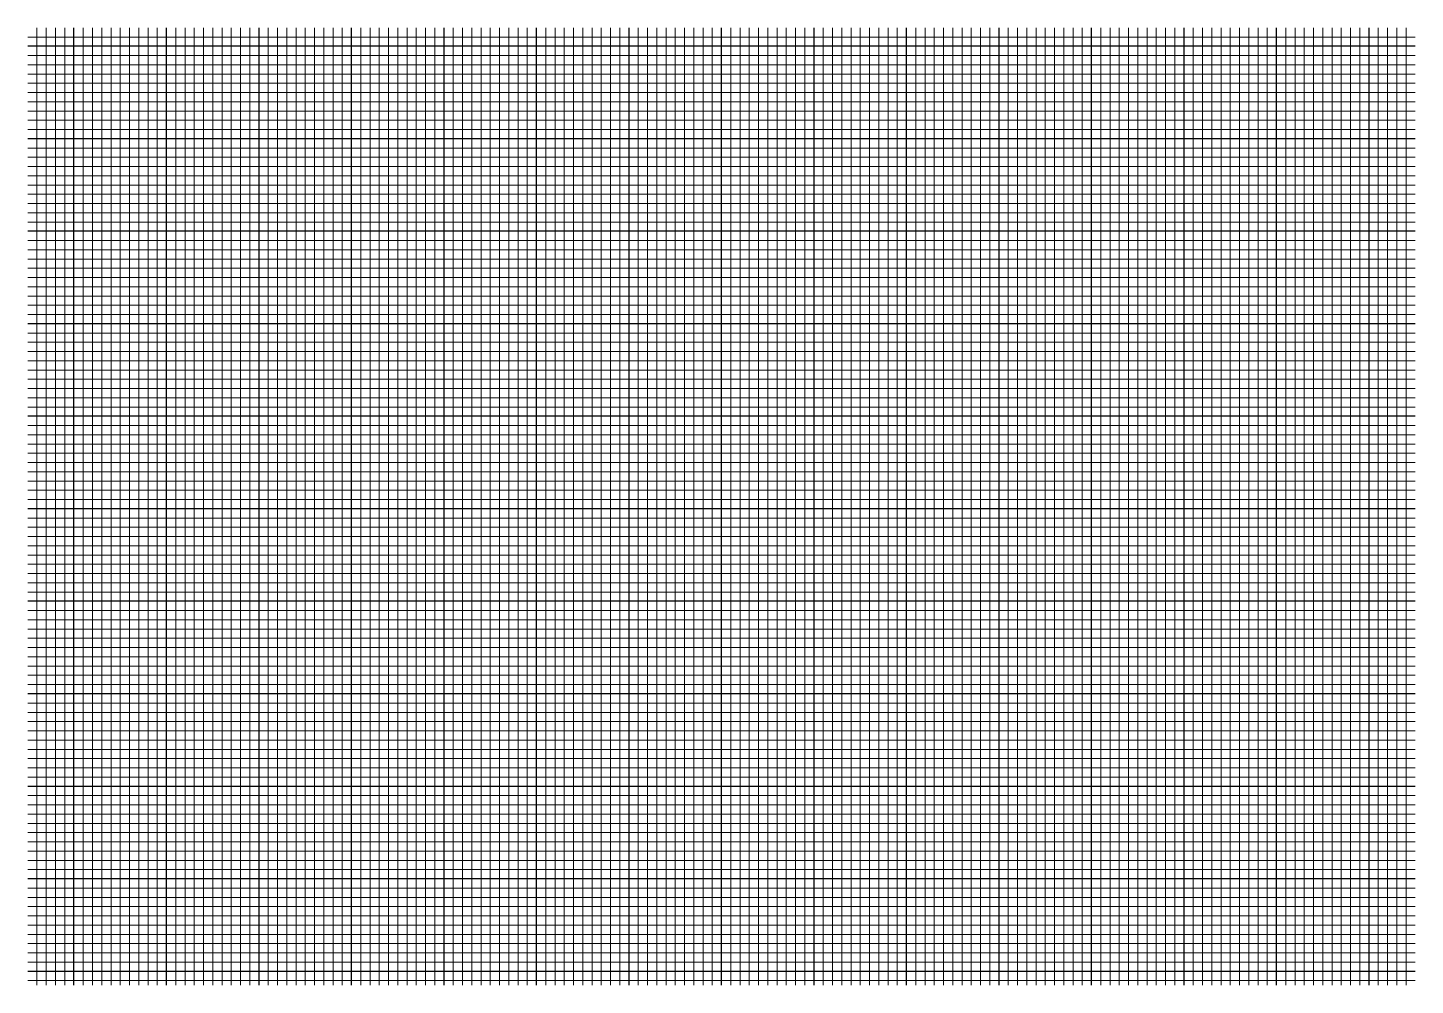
# Model space of a CAD drawing. Header units: feet. Extents: x 0.2 to 15.2, y 0 to 10.3.
import ezdxf

# ---------------------------------------------------------------- set-up
doc = ezdxf.new("R2010")
doc.units = ezdxf.units.FT
doc.header["$MEASUREMENT"] = 0
for name, color, linetype, lineweight in [('3.Grid.Fine.h', 31, 'Continuous', 9), ('3.Grid.Fine.v', 31, 'Continuous', 9), ('3.Grid.Wide.h', 11, 'Continuous', 25), ('3.Grid.Wide.v', 11, 'Continuous', 25)]:
    doc.layers.add(name, color=color, linetype=linetype, lineweight=lineweight)

msp = doc.modelspace()

# ---------------------------------------------------------------- linework, layer by layer
at = {"layer": '3.Grid.Fine.h'}
for p, q in [((15.246, 10.25), (0.246, 10.25)), ((15.246, 10.05), (0.246, 10.05)), ((15.246, 9.95), (0.246, 9.95)), ((15.246, 9.85), (0.246, 9.85)), ((15.246, 9.75), (0.246, 9.75)), ((15.246, 9.65), (0.246, 9.65)), ((15.246, 9.55), (0.246, 9.55)), ((15.246, 9.45), (0.246, 9.45)), ((15.246, 9.35), (0.246, 9.35)), ((15.246, 9.25), (0.246, 9.25)), ((15.246, 9.05), (0.246, 9.05)), ((15.246, 8.95), (0.246, 8.95)), ((15.246, 8.85), (0.246, 8.85)), ((15.246, 8.75), (0.246, 8.75)), ((15.246, 8.65), (0.246, 8.65)), ((15.246, 8.55), (0.246, 8.55)), ((15.246, 8.45), (0.246, 8.45)), ((15.246, 8.35), (0.246, 8.35)), ((15.246, 8.25), (0.246, 8.25)), ((15.246, 8.05), (0.246, 8.05)), ((15.246, 7.95), (0.246, 7.95)), ((15.246, 7.85), (0.246, 7.85)), ((15.246, 7.75), (0.246, 7.75)), ((15.246, 7.65), (0.246, 7.65)), ((15.246, 7.55), (0.246, 7.55)), ((15.246, 7.45), (0.246, 7.45)), ((15.246, 7.35), (0.246, 7.35)), ((15.246, 7.25), (0.246, 7.25)), ((15.246, 7.05), (0.246, 7.05)), ((15.246, 6.95), (0.246, 6.95)), ((15.246, 6.85), (0.246, 6.85)), ((15.246, 6.75), (0.246, 6.75)), ((15.246, 6.65), (0.246, 6.65)), ((15.246, 6.55), (0.246, 6.55)), ((15.246, 6.45), (0.246, 6.45)), ((15.246, 6.35), (0.246, 6.35)), ((15.246, 6.25), (0.246, 6.25)), ((15.246, 6.05), (0.246, 6.05)), ((15.246, 5.95), (0.246, 5.95)), ((15.246, 5.85), (0.246, 5.85)), ((15.246, 5.75), (0.246, 5.75)), ((15.246, 5.65), (0.246, 5.65)), ((15.246, 5.55), (0.246, 5.55)), ((15.246, 5.45), (0.246, 5.45)), ((15.246, 5.35), (0.246, 5.35)), ((15.246, 5.25), (0.246, 5.25)), ((15.246, 5.05), (0.246, 5.05)), ((15.246, 4.95), (0.246, 4.95)), ((15.246, 4.85), (0.246, 4.85)), ((15.246, 4.75), (0.246, 4.75)), ((15.246, 4.65), (0.246, 4.65)), ((15.246, 4.55), (0.246, 4.55)), ((15.246, 4.45), (0.246, 4.45)), ((15.246, 4.35), (0.246, 4.35)), ((15.246, 4.25), (0.246, 4.25)), ((15.246, 4.05), (0.246, 4.05)), ((15.246, 3.95), (0.246, 3.95)), ((15.246, 3.85), (0.246, 3.85)), ((15.246, 3.75), (0.246, 3.75)), ((15.246, 3.65), (0.246, 3.65)), ((15.246, 3.55), (0.246, 3.55)), ((15.246, 3.45), (0.246, 3.45)), ((15.246, 3.35), (0.246, 3.35)), ((15.246, 3.25), (0.246, 3.25)), ((15.246, 3.05), (0.246, 3.05)), ((15.246, 2.95), (0.246, 2.95)), ((15.246, 2.85), (0.246, 2.85)), ((15.246, 2.75), (0.246, 2.75)), ((15.246, 2.65), (0.246, 2.65)), ((15.246, 2.55), (0.246, 2.55)), ((15.246, 2.45), (0.246, 2.45)), ((15.246, 2.35), (0.246, 2.35)), ((15.246, 2.25), (0.246, 2.25)), ((15.246, 2.05), (0.246, 2.05)), ((15.246, 1.95), (0.246, 1.95)), ((15.246, 1.85), (0.246, 1.85)), ((15.246, 1.75), (0.246, 1.75)), ((15.246, 1.65), (0.246, 1.65)), ((15.246, 1.55), (0.246, 1.55)), ((15.246, 1.45), (0.246, 1.45)), ((15.246, 1.35), (0.246, 1.35)), ((15.246, 1.25), (0.246, 1.25)), ((15.246, 1.05), (0.246, 1.05)), ((15.246, 0.95), (0.246, 0.95)), ((15.246, 0.85), (0.246, 0.85)), ((15.246, 0.75), (0.246, 0.75)), ((15.246, 0.65), (0.246, 0.65)), ((15.246, 0.55), (0.246, 0.55)), ((15.246, 0.45), (0.246, 0.45)), ((15.246, 0.35), (0.246, 0.35)), ((15.246, 0.25), (0.246, 0.25)), ((15.246, 0.05), (0.246, 0.05))]:
    msp.add_line(p, q, dxfattribs=at)
at = {"layer": '3.Grid.Fine.v'}
for p, q in [((0.346, 0), (0.346, 10.35)), ((0.446, 0), (0.446, 10.35)), ((0.546, 0), (0.546, 10.35)), ((0.646, 0), (0.646, 10.35)), ((0.847, 0), (0.847, 10.35)), ((0.947, 0), (0.947, 10.35)), ((1.047, 0), (1.047, 10.35)), ((1.147, 0), (1.147, 10.35)), ((1.247, 0), (1.247, 10.35)), ((1.347, 0), (1.347, 10.35)), ((1.446, 0), (1.446, 10.35)), ((1.547, 0), (1.547, 10.35)), ((1.647, 0), (1.647, 10.35)), ((1.847, 0), (1.847, 10.35)), ((1.947, 0), (1.947, 10.35)), ((2.047, 0), (2.047, 10.35)), ((2.147, 0), (2.147, 10.35)), ((2.247, 0), (2.247, 10.35)), ((2.347, 0), (2.347, 10.35)), ((2.447, 0), (2.447, 10.35)), ((2.547, 0), (2.547, 10.35)), ((2.647, 0), (2.647, 10.35)), ((2.847, 0), (2.847, 10.35)), ((2.947, 0), (2.947, 10.35)), ((3.047, 0), (3.047, 10.35)), ((3.147, 0), (3.147, 10.35)), ((3.247, 0), (3.247, 10.35)), ((3.347, 0), (3.347, 10.35)), ((3.447, 0), (3.447, 10.35)), ((3.547, 0), (3.547, 10.35)), ((3.647, 0), (3.647, 10.35)), ((3.847, 0), (3.847, 10.35)), ((3.947, 0), (3.947, 10.35)), ((4.047, 0), (4.047, 10.35)), ((4.147, 0), (4.147, 10.35)), ((4.247, 0), (4.247, 10.35)), ((4.347, 0), (4.347, 10.35)), ((4.447, 0), (4.447, 10.35)), ((4.547, 0), (4.547, 10.35)), ((4.647, 0), (4.647, 10.35)), ((4.847, 0), (4.847, 10.35)), ((4.947, 0), (4.947, 10.35)), ((5.047, 0), (5.047, 10.35)), ((5.147, 0), (5.147, 10.35)), ((5.247, 0), (5.247, 10.35)), ((5.347, 0), (5.347, 10.35)), ((5.447, 0), (5.447, 10.35)), ((5.547, 0), (5.547, 10.35)), ((5.647, 0), (5.647, 10.35)), ((5.847, 0), (5.847, 10.35)), ((5.947, 0), (5.947, 10.35)), ((6.047, 0), (6.047, 10.35)), ((6.147, 0), (6.147, 10.35)), ((6.247, 0), (6.247, 10.35)), ((6.347, 0), (6.347, 10.35)), ((6.447, 0), (6.447, 10.35)), ((6.547, 0), (6.547, 10.35)), ((6.647, 0), (6.647, 10.35)), ((6.847, 0), (6.847, 10.35)), ((6.947, 0), (6.947, 10.35)), ((7.047, 0), (7.047, 10.35)), ((7.147, 0), (7.147, 10.35)), ((7.247, 0), (7.247, 10.35)), ((7.347, 0), (7.347, 10.35)), ((7.447, 0), (7.447, 10.35)), ((7.547, 0), (7.547, 10.35)), ((7.647, 0), (7.647, 10.35)), ((7.847, 0), (7.847, 10.35)), ((7.947, 0), (7.947, 10.35)), ((8.047, 0), (8.047, 10.35)), ((8.147, 0), (8.147, 10.35)), ((8.247, 0), (8.247, 10.35)), ((8.347, 0), (8.347, 10.35)), ((8.447, 0), (8.447, 10.35)), ((8.547, 0), (8.547, 10.35)), ((8.647, 0), (8.647, 10.35)), ((8.847, 0), (8.847, 10.35)), ((8.947, 0), (8.947, 10.35)), ((9.047, 0), (9.047, 10.35)), ((9.147, 0), (9.147, 10.35)), ((9.247, 0), (9.247, 10.35)), ((9.347, 0), (9.347, 10.35)), ((9.447, 0), (9.447, 10.35)), ((9.547, 0), (9.547, 10.35)), ((9.647, 0), (9.647, 10.35)), ((9.847, 0), (9.847, 10.35)), ((9.947, 0), (9.947, 10.35)), ((10.047, 0), (10.047, 10.35)), ((10.147, 0), (10.147, 10.35)), ((10.247, 0), (10.247, 10.35)), ((10.347, 0), (10.347, 10.35)), ((10.447, 0), (10.447, 10.35)), ((10.547, 0), (10.547, 10.35)), ((10.647, 0), (10.647, 10.35)), ((10.847, 0), (10.847, 10.35)), ((10.947, 0), (10.947, 10.35)), ((11.047, 0), (11.047, 10.35)), ((11.147, 0), (11.147, 10.35)), ((11.247, 0), (11.247, 10.35)), ((11.347, 0), (11.347, 10.35)), ((11.447, 0), (11.447, 10.35)), ((11.547, 0), (11.547, 10.35)), ((11.647, 0), (11.647, 10.35)), ((11.847, 0), (11.847, 10.35)), ((11.947, 0), (11.947, 10.35)), ((12.047, 0), (12.047, 10.35)), ((12.147, 0), (12.147, 10.35)), ((12.247, 0), (12.247, 10.35)), ((12.347, 0), (12.347, 10.35)), ((12.447, 0), (12.447, 10.35)), ((12.547, 0), (12.547, 10.35)), ((12.647, 0), (12.647, 10.35)), ((12.847, 0), (12.847, 10.35)), ((12.947, 0), (12.947, 10.35)), ((13.047, 0), (13.047, 10.35)), ((13.147, 0), (13.147, 10.35)), ((13.247, 0), (13.247, 10.35)), ((13.347, 0), (13.347, 10.35)), ((13.447, 0), (13.447, 10.35)), ((13.547, 0), (13.547, 10.35)), ((13.647, 0), (13.647, 10.35)), ((13.847, 0), (13.847, 10.35)), ((13.947, 0), (13.947, 10.35)), ((14.047, 0), (14.047, 10.35)), ((14.147, 0), (14.147, 10.35)), ((14.247, 0), (14.247, 10.35)), ((14.347, 0), (14.347, 10.35)), ((14.447, 0), (14.447, 10.35)), ((14.547, 0), (14.547, 10.35)), ((14.647, 0), (14.647, 10.35)), ((14.847, 0), (14.847, 10.35)), ((14.947, 0), (14.947, 10.35)), ((15.047, 0), (15.047, 10.35)), ((15.147, 0), (15.147, 10.35))]:
    msp.add_line(p, q, dxfattribs=at)
at = {"layer": '3.Grid.Wide.h'}
for p, q in [((15.246, 10.15), (0.246, 10.15)), ((15.246, 9.15), (0.246, 9.15)), ((15.246, 8.15), (0.246, 8.15)), ((15.246, 7.15), (0.246, 7.15)), ((15.246, 6.15), (0.246, 6.15)), ((15.246, 5.15), (0.246, 5.15)), ((15.246, 4.15), (0.246, 4.15)), ((15.246, 3.15), (0.246, 3.15)), ((15.246, 2.15), (0.246, 2.15)), ((15.246, 1.15), (0.246, 1.15)), ((15.246, 0.15), (0.246, 0.15))]:
    msp.add_line(p, q, dxfattribs=at)
at = {"layer": '3.Grid.Wide.v'}
for p, q in [((0.746, 0), (0.746, 10.35)), ((1.747, 0), (1.747, 10.35)), ((2.747, 0), (2.747, 10.35)), ((3.747, 0), (3.747, 10.35)), ((4.747, 0), (4.747, 10.35)), ((5.747, 0), (5.747, 10.35)), ((6.747, 0), (6.747, 10.35)), ((7.747, 0), (7.747, 10.35)), ((8.747, 0), (8.747, 10.35)), ((9.747, 0), (9.747, 10.35)), ((10.747, 0), (10.747, 10.35)), ((11.747, 0), (11.747, 10.35)), ((12.747, 0), (12.747, 10.35)), ((13.747, 0), (13.747, 10.35)), ((14.747, 0), (14.747, 10.35))]:
    msp.add_line(p, q, dxfattribs=at)

doc.saveas('drawing.dxf')
